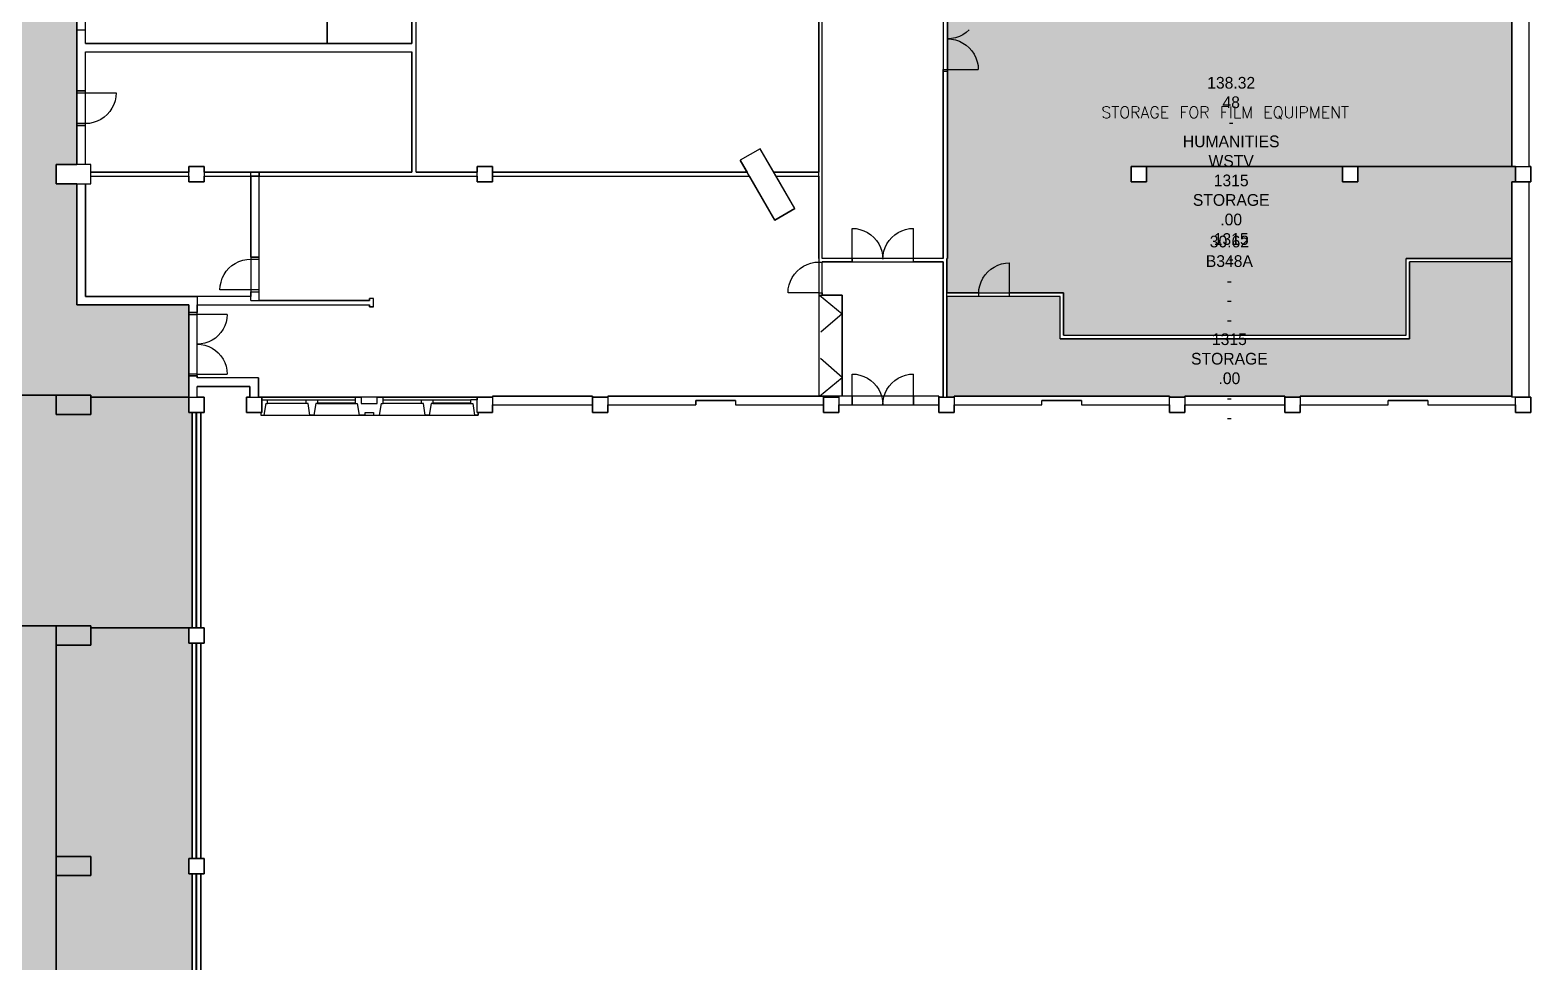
# Model space of a CAD drawing. Extents: x 301721 to 487446, y -38404 to 51035.
# Drawn here: x 411343 to 450371, y 1869 to 26115 of the extents above; entities that cross this region are included whole.
import ezdxf

# ---------------------------------------------------------------- set-up
doc = ezdxf.new("R2010")
doc.units = 0
doc.header["$MEASUREMENT"] = 0
for name, color, linetype in [('DR', 8, 'CONTINUOUS'), ('GROS$', 1, 'CONTINUOUS'), ('HL-TMP', 7, 'CONTINUOUS'), ('RM', 4, 'CONTINUOUS'), ('RM$', 5, 'CONTINUOUS'), ('RM$TXT', 5, 'CONTINUOUS'), ('TEXT', 7, 'CONTINUOUS'), ('WA_EXT', 7, 'CONTINUOUS'), ('WN', 4, 'CONTINUOUS')]:
    doc.layers.add(name, color=color, linetype=linetype)
doc.styles.add('ROMAN_SIMPLEX', font='txt.shx')

msp = doc.modelspace()

# ---------------------------------------------------------------- hatches: boundary and pattern name
at = {"layer": 'HL-TMP', "linetype": 'Continuous', "true_color": 0xcc3446}
msp.add_hatch(color=242, dxfattribs=at).paths.add_polyline_path([(397291, 34410), (397291, 38665), (393703, 38665), (393703, 38415), (393703, 38165), (391871, 38165), (391871, 38415), (391871, 38665), (391471, 38665), (391471, 39065), (391571, 39065), (391571, 40765), (340771, 40765), (340771, 39065), (340871, 39065), (340871, 38665), (340471, 38665), (340471, 38415), (340471, 38165), (338640, 38165), (338640, 38415), (338640, 38665), (333371, 38665), (332971, 38665), (332971, 39065), (333071, 39065), (333071, 40765), (331021, 40765), (331021, 40615), (331921, 40615), (331921, 40115), (331021, 40115), (331021, 39115), (331921, 39115), (331921, 38615), (331021, 38615), (331021, 35790), (331021, 34665), (331921, 34665), (331921, 34065), (326921, 34065), (326921, 34445), (324246, 34445), (319971, 34445), (319971, 34065), (319371, 34065), (319371, 34445), (318942, 34445), (316871, 34445), (316871, 10615), (317696, 10615), (317696, 10395), (318596, 10395), (318596, 10615), (319421, 10615), (320321, 10615), (324287, 10615), (331021, 10615), (331921, 10615), (331921, 10565), (332971, 10565), (333371, 10565), (337671, 10565), (340471, 10565), (340871, 10565), (340871, 10165), (340691, 10165), (340691, 7565), (340871, 7565), (340871, 7165), (340691, 7165), (340691, 5885), (341971, 5885), (341971, 6065), (342771, 6065), (342771, 5616), (342882, 5623), (342991, 5645), (343096, 5680), (343196, 5729), (343289, 5791), (343372, 5864), (343445, 5948), (343507, 6040), (343556, 6140), (343592, 6245), (343614, 6354), (343621, 6473), (343621, 6765), (343471, 6765), (343471, 7565), (343621, 7565), (343621, 9457), (343614, 9576), (343592, 9685), (343556, 9790), (343507, 9890), (343445, 9982), (343372, 10066), (343289, 10139), (343196, 10201), (343096, 10250), (342999, 10283), (342771, 10313), (342771, 10565), (343056, 10528), (343192, 10481), (343321, 10418), (343441, 10338), (343549, 10243), (343644, 10135), (343724, 10015), (343788, 9886), (343834, 9750), (343862, 9609), (343871, 9465), (343871, 6465), (343862, 6322), (343834, 6180), (343788, 6044), (343724, 5915), (343644, 5795), (343549, 5687), (343441, 5592), (343321, 5512), (343192, 5449), (343056, 5403), (342915, 5375), (342771, 5365), (342771, 3065), (342771, 2665), (342771, 65), (342771, -1835), (342771, -2935), (342771, -4835), (342771, -5335), (342771, -5385), (342771, -6885), (342771, -6935), (342771, -7435), (342771, -7835), (342771, -10435), (342771, -10835), (342771, -11535), (343471, -11535), (343871, -11535), (343871, -12335), (343871, -12857), (343871, -13607), (343871, -14357), (343871, -14407), (343871, -14878), (343887, -14878), (343887, -14935), (344114, -14935), (344114, -14885), (349214, -14885), (349471, -14935), (349471, -12335), (349471, -11235), (349471, -10885), (349471, -10135), (349471, -10135), (349471, -10135), (349471, -10135), (349471, -9385), (349471, -9335), (349471, -7239), (349471, -6489), (349471, -5739), (349471, -5689), (349471, -5495), (349471, 725), (349871, 725), (350466, 725), (351216, 725), (351216, 725), (351216, 725), (351216, 725), (351966, 725), (352016, 725), (352561, 725), (352781, 725), (353376, 725), (354126, 725), (354876, 725), (354926, 725), (355471, 725), (355871, 725), (356466, 725), (357216, 725), (357407, 725), (357902, 725), (357966, 725), (358016, 725), (358561, 725), (358781, 725), (358831, 725), (358831, 615), (359631, 615), (359631, 725), (359681, 725), (361041, 725), (361091, 725), (361091, 615), (361891, 615), (361891, 725), (361941, 725), (364781, 725), (364831, 725), (365321, 725), (365371, 725), (366971, 725), (367021, 725), (367511, 725), (367561, 725), (368471, 725), (368471, 505), (369491, 505), (369491, 725), (370401, 725), (370451, 725), (370451, 615), (371251, 615), (371251, 725), (371301, 725), (372661, 725), (372711, 725), (372711, 615), (373511, 615), (373511, 725), (373561, 725), (373781, 725), (374326, 725), (374376, 725), (374376, 505), (375876, 505), (375876, 725), (375926, 725), (376471, 725), (376871, 725), (377416, 725), (377466, 725), (377466, 505), (378966, 505), (378966, 725), (379016, 725), (379561, 725), (379781, 725), (380676, 725), (380676, 615), (380726, 615), (380726, 505), (381526, 505), (381526, 615), (381576, 725), (382471, 725), (382871, 725), (382871, -5495), (382871, -7330), (382871, -7775), (382401, -7775), (380901, -7775), (379781, -7775), (379671, -7775), (379671, -7825), (379561, -7825), (379561, -8625), (379671, -8625), (379781, -8675), (379781, -8995), (379781, -9105), (379831, -9105), (379831, -9225), (380631, -9225), (380631, -9215), (380631, -9105), (380681, -8995), (382871, -8995), (382871, -11235), (382871, -12335), (382871, -14935), (382887, -14935), (383114, -14935), (383114, -14885), (388214, -14885), (388471, -14935), (388871, -14935), (388871, -15025), (390281, -15025), (390281, -16435), (390371, -16435), (390371, -16525), (392971, -16525), (392971, -16435), (393371, -16435), (393371, -16525), (395971, -16525), (395971, -16435), (396371, -16435), (396371, -16525), (398971, -16525), (398971, -16435), (399371, -16435), (399371, -16525), (401971, -16525), (401971, -16435), (402371, -16435), (402371, -16525), (404971, -16525), (404971, -16435), (405371, -16435), (405371, -16525), (407971, -16525), (407971, -16435), (408371, -16435), (408371, -16525), (410971, -16525), (410971, -16435), (411371, -16435), (411371, -16525), (413971, -16525), (413971, -16435), (414061, -16435), (414061, -15025), (415471, -15025), (415471, -14935), (415561, -14935), (415561, -12335), (415471, -12335), (415471, -11935), (415561, -4835), (415471, -4835), (415471, -4435), (415561, -4435), (415561, -1835), (415471, -1835), (415471, -1435), (415561, -1435), (415561, 4165), (415471, 4165), (415471, 4565), (415561, 4565), (415561, 10165), (415471, 10165), (415471, 10565), (415561, 10565), (415561, 16165), (415471, 16165), (415471, 16565), (415471, 16840), (415471, 18965), (412561, 18965), (412561, 22115), (412021, 22115), (412021, 22615), (412561, 22615), (412561, 23123), (412561, 28115), (412021, 28115), (412021, 28615), (412511, 28615), (412511, 30565), (412511, 34165), (412321, 34165), (405421, 34165), (400751, 34165), (400751, 28615), (401321, 28615), (401321, 28115), (400421, 28115), (400421, 28310), (396196, 28310), (396146, 28310), (396146, 28420), (395396, 28420), (394646, 28420), (394646, 28310), (394596, 28310), (390371, 28310), (390371, 28165), (389571, 28165), (389571, 28565), (390007, 28565), (390007, 31837), (391471, 31837), (391471, 32182), (391616, 32182), (391616, 34165), (391471, 34165), (391471, 34565), (391871, 34565), (391871, 34275), (394932, 34275), (395121, 34275), (395121, 34565), (395721, 34565), (395721, 34275), (397291, 34275), (397291, 34431)], flags=16)
at = {"layer": 'HL-TMP', "linetype": 'Continuous', "true_color": 0xff6633}
h = msp.add_hatch(color=30, dxfattribs=at)
h.paths.add_polyline_path([(449876, 22165), (449971, 22165), (449971, 22565), (445871, 22565), (445871, 22165), (445471, 22165), (445471, 22565), (440371, 22565), (440371, 22165), (439971, 22165), (439971, 22565), (449876, 22565), (449876, 26555), (449451, 26555), (449451, 28345), (446676, 28345), (446676, 28165), (446276, 28165), (446276, 28345), (440571, 28345), (440571, 28242), (439876, 27039), (439435, 26784), (439135, 27303), (439436, 27477), (439937, 28345), (435201, 28345), (435201, 25034), (435201, 20175), (435181, 20175), (435181, 19275), (438216, 19275), (438216, 18175), (447126, 18175), (447126, 20175), (449876, 20175)], flags=0)
h.paths.add_polyline_path([(319421, 7215), (319421, 10115), (319421, 10395), (316871, 10395), (316871, 4615), (319421, 4615)], flags=0)
h.paths.add_polyline_path([(316761, -3335), (316471, -3335), (316471, -2935), (316761, -2935), (316761, 1165), (316471, 1165), (316471, 1565), (315371, 1565), (315371, 1165), (314971, 1165), (314971, 1565), (316761, 1565), (316761, 5665), (316471, 5665), (316471, 6065), (316761, 6065), (316761, 6965), (309371, 6965), (309371, -6225), (312921, -6225), (316471, -6225), (316471, -5935), (316761, -5935), (316761, -4435), (315371, -4435), (315371, -4835), (314971, -4835), (314971, -4435), (316761, -4435)], flags=0)
h.paths.add_polyline_path([(446272, 37002), (446272, 35920), (450031, 35920), (450031, 36956), (450041, 36956), (450041, 36997), (449971, 36997), (449971, 37002), (446773, 37002), (446428, 36801), (446330, 36969)], flags=0)
h.paths.add_polyline_path([(449876, 20085), (449102, 20085), (447216, 20085), (447216, 18085), (438126, 18085), (438126, 19185), (436810, 19185), (436010, 19185), (435181, 19185), (435181, 16565), (435371, 16565), (435371, 16585), (440971, 16585), (440971, 16565), (441371, 16565), (441371, 16585), (443971, 16585), (443971, 16565), (444371, 16565), (444371, 16585), (449876, 16585)], flags=0)

# ---------------------------------------------------------------- linework, layer by layer
at = {"layer": 'DR'}
for p, q in [((435306, 25891), (435201, 25884)), ((435201, 25884), (435306, 25877)), ((435408, 25911), (435306, 25891)), ((435306, 25877), (435408, 25857)), ((435508, 25945), (435408, 25911)), ((435408, 25857), (435508, 25823)), ((435601, 25991), (435508, 25945)), ((435508, 25823), (435601, 25777)), ((435688, 26049), (435601, 25991)), ((435601, 25777), (435688, 25719)), ((435767, 26118), (435688, 26049)), ((435688, 25719), (435767, 25650)), ((435767, 25650), (435836, 25571)), ((435836, 25571), (435894, 25484)), ((435894, 25484), (435940, 25390)), ((435940, 25390), (435974, 25291)), ((435201, 25084), (436001, 25084)), ((435974, 25291), (435995, 25188)), ((435995, 25188), (436001, 25084)), ((412781, 24480), (413581, 24480)), ((413554, 24273), (413520, 24174)), ((413575, 24376), (413554, 24273)), ((413581, 24480), (413575, 24376)), ((413268, 23845), (413181, 23787)), ((413347, 23914), (413268, 23845)), ((413416, 23993), (413347, 23914)), ((413474, 24080), (413416, 23993)), ((413520, 24174), (413474, 24080)), ((412886, 23687), (412781, 23680)), ((412988, 23707), (412886, 23687)), ((413088, 23741), (412988, 23707)), ((413181, 23787), (413088, 23741)), ((432717, 20155), (432717, 20955)), ((432717, 20955), (432822, 20948)), ((432821, 20948), (432924, 20928)), ((432924, 20928), (433023, 20894)), ((433023, 20894), (433117, 20848)), ((433117, 20848), (433204, 20790)), ((433204, 20790), (433283, 20721)), ((433283, 20721), (433352, 20642)), ((433682, 20642), (433751, 20721)), ((433751, 20721), (433830, 20790)), ((433830, 20790), (433917, 20848)), ((433917, 20848), (434011, 20894)), ((434011, 20894), (434110, 20928)), ((434110, 20928), (434213, 20948)), ((434213, 20948), (434317, 20955)), ((434317, 20155), (434317, 20955)), ((433352, 20642), (433410, 20555)), ((433410, 20555), (433456, 20461)), ((433456, 20461), (433490, 20362)), ((433490, 20362), (433510, 20260)), ((433524, 20260), (433544, 20362)), ((433544, 20362), (433578, 20461)), ((433578, 20461), (433624, 20555)), ((433624, 20555), (433682, 20642)), ((416447, 19839), (416516, 19917)), ((416516, 19917), (416594, 19986)), ((416594, 19986), (416681, 20044)), ((416681, 20044), (416775, 20091)), ((416775, 20091), (416874, 20124)), ((416874, 20124), (416977, 20145)), ((416977, 20145), (417081, 20152)), ((433510, 20260), (433517, 20155)), ((433517, 20155), (433524, 20260)), ((436323, 19890), (436410, 19948)), ((436410, 19948), (436504, 19994)), ((436504, 19994), (436603, 20028)), ((436603, 20028), (436706, 20048)), ((436706, 20048), (436810, 20055)), ((436810, 19255), (436810, 20055)), ((416288, 19456), (416309, 19559)), ((416309, 19559), (416342, 19658)), ((416342, 19658), (416389, 19752)), ((416389, 19752), (416447, 19839)), ((436038, 19462), (436071, 19561)), ((436071, 19561), (436118, 19655)), ((436118, 19655), (436176, 19742)), ((436176, 19742), (436245, 19821)), ((436245, 19821), (436323, 19890)), ((416281, 19352), (416288, 19456)), ((417081, 19352), (416281, 19352)), ((431853, 19279), (431053, 19279)), ((431853, 19279), (431943, 19279)), ((431853, 19279), (431853, 19219)), ((431943, 19279), (431943, 19219)), ((436010, 19255), (436017, 19360)), ((436017, 19360), (436038, 19462)), ((416466, 18715), (415691, 18715)), ((416407, 18419), (416363, 18328)), ((416440, 18515), (416407, 18419)), ((416460, 18614), (416440, 18515)), ((416466, 18715), (416460, 18614)), ((415892, 17967), (415793, 17947)), ((415988, 17999), (415892, 17967)), ((416079, 18044), (415988, 17999)), ((416163, 18100), (416079, 18044)), ((416239, 18167), (416163, 18100)), ((416306, 18243), (416239, 18167)), ((416363, 18328), (416306, 18243)), ((415793, 17947), (415691, 17940)), ((415691, 17940), (415793, 17933)), ((415793, 17933), (415892, 17914)), ((415892, 17914), (415988, 17881)), ((415988, 17881), (416079, 17836)), ((416079, 17836), (416163, 17780)), ((416163, 17780), (416239, 17713)), ((416239, 17713), (416306, 17637)), ((416306, 17637), (416363, 17553)), ((416363, 17553), (416407, 17462)), ((416407, 17462), (416440, 17366)), ((416440, 17366), (416460, 17266)), ((416460, 17266), (416466, 17165)), ((415691, 17165), (416466, 17165)), ((432717, 16365), (432717, 17165)), ((432717, 17165), (432822, 17158)), ((432821, 17158), (432924, 17138)), ((432924, 17138), (433023, 17104)), ((433023, 17104), (433117, 17058)), ((433117, 17058), (433204, 17000)), ((433204, 17000), (433283, 16931)), ((433283, 16931), (433352, 16852)), ((433352, 16852), (433410, 16765)), ((433624, 16765), (433682, 16852)), ((433682, 16852), (433751, 16931)), ((433751, 16931), (433830, 17000)), ((433830, 17000), (433917, 17058)), ((433917, 17058), (434011, 17104)), ((434011, 17104), (434110, 17138)), ((434110, 17138), (434213, 17158)), ((434213, 17158), (434317, 17165)), ((434317, 16365), (434317, 17165)), ((433410, 16765), (433456, 16671)), ((433456, 16671), (433490, 16572)), ((433490, 16572), (433510, 16470)), ((433510, 16470), (433517, 16365)), ((433517, 16365), (433524, 16470)), ((433524, 16470), (433544, 16572)), ((433544, 16572), (433578, 16671)), ((433578, 16671), (433624, 16765))]:
    msp.add_line(p, q, dxfattribs=at)
at = {"layer": 'DR', "linetype": 'Continuous'}
for p, q in [((431287, 19844), (431366, 19913)), ((431366, 19913), (431453, 19972)), ((431453, 19972), (431547, 20018)), ((431547, 20018), (431646, 20051)), ((431646, 20051), (431748, 20072)), ((431748, 20072), (431853, 20079)), ((431080, 19486), (431114, 19585)), ((431114, 19585), (431160, 19679)), ((431160, 19679), (431218, 19766)), ((431218, 19766), (431287, 19844)), ((431053, 19279), (431059, 19383)), ((431059, 19383), (431080, 19486))]:
    msp.add_line(p, q, dxfattribs=at)
at = {"layer": 'DR'}
for points in [[(435091, 25034), (435091, 25084), (435201, 25084), (435201, 25034), (435091, 25034)], [(412561, 24530), (412561, 24480), (412781, 24480), (412781, 24530), (412561, 24530)], [(412561, 23680), (412561, 23630), (412781, 23630), (412781, 23680), (412561, 23680)], [(417301, 20152), (417301, 20202), (417081, 20202), (417081, 20152), (417301, 20152)], [(417301, 19302), (417301, 19352), (417081, 19352), (417081, 19302), (417301, 19302)], [(415691, 18715), (415691, 18765), (415471, 18765), (415471, 18715), (415691, 18715)], [(415691, 17115), (415691, 17165), (415471, 17165), (415471, 17115), (415691, 17115)]]:
    msp.add_lwpolyline(points, dxfattribs=at)
at = {"layer": 'GROS$', "linetype": 'Continuous', "flags": 128}
for points in [[(412561, 28115), (412561, 23630), (412781, 23630), (412781, 25545), (421271, 25545), (421271, 22420), (415871, 22420), (415871, 22565), (415471, 22565), (415471, 22420), (412921, 22420), (412921, 22615), (412781, 22615), (412781, 23630), (412561, 23630), (412561, 22615), (412021, 22615), (412021, 22115), (412561, 22115), (412561, 18965), (415471, 18965), (415471, 18715), (415691, 18715), (415691, 18965), (420166, 18965), (420166, 18909), (420276, 18909), (420276, 19129), (420166, 19129), (420166, 19075), (417301, 19075), (417301, 22310), (417081, 22310), (417081, 19302), (417081, 19185), (415691, 19185), (412781, 19185), (412781, 22115), (412921, 22115), (412921, 22310), (415471, 22310), (415471, 22165), (415871, 22165), (415871, 22310), (417081, 22310), (417301, 22310), (422971, 22310), (422971, 22165), (423371, 22165), (423371, 22310), (430053, 22310), (430712, 21169), (431231, 21469), (430746, 22310), (431853, 22310), (431853, 16585), (426371, 16585), (426371, 16565), (425971, 16565), (425971, 16585), (423371, 16585), (423371, 16565), (417281, 16565), (417281, 17065), (415691, 17065), (415691, 18715), (415471, 18715), (415471, 16565), (412921, 16565), (412921, 16615), (401321, 16615)], [(419071, 27235), (419071, 25765), (412781, 25765), (412781, 28115)], [(421271, 28345), (421271, 25765), (419071, 25765), (419071, 27635)], [(431853, 28345), (431853, 22420), (430682, 22420), (430331, 23028), (429812, 22728), (429989, 22420), (423371, 22420), (423371, 22565), (422971, 22565), (422971, 22420), (421381, 22420), (421381, 27235)], [(449876, 26555), (449876, 22565), (439971, 22565), (439971, 22165), (440371, 22165), (440371, 22565), (445471, 22565), (445471, 22165), (445871, 22165), (445871, 22565), (449971, 22565), (449971, 22165), (449876, 22165), (449876, 16585), (444371, 16585), (444371, 16565), (443971, 16565), (443971, 16585), (441371, 16585), (441371, 16565), (440971, 16565), (440971, 16585), (435371, 16585), (435371, 16565), (435181, 16565), (435181, 20175), (435201, 20175), (435201, 25034), (435201, 28345)], [(415781, -1435), (415781, 4165), (415871, 4165), (415871, 4565), (415781, 4565), (415781, 10165), (415871, 10165), (415871, 10565), (415781, 10565), (415781, 16165), (415871, 16165), (415871, 16565), (415691, 16565), (415691, 16845), (417061, 16845), (417061, 16565), (416971, 16565), (416971, 16165), (417348, 16165), (417348, 16095), (422995, 16095), (422995, 16165), (423371, 16165), (423371, 16365), (425971, 16365), (425971, 16165), (426371, 16165), (426371, 16365), (428656, 16365), (428656, 16475), (429686, 16475), (429686, 16365), (431971, 16365), (431971, 16165), (432371, 16165), (432371, 16365), (432717, 16365), (434971, 16365), (434971, 16165), (435371, 16165), (435371, 16365), (437656, 16365), (437656, 16475), (438686, 16475), (438686, 16365), (440971, 16365), (440971, 16165), (441371, 16165), (441371, 16365), (443971, 16365), (443971, 16165), (444371, 16165), (444371, 16365), (446656, 16365), (446656, 16475), (447686, 16475), (447686, 16365), (449971, 16365), (449971, 16165), (450371, 16165), (450371, 16565), (450326, 16565), (450326, 22165), (450371, 22165), (450371, 22565), (450326, 22565), (450326, 26775)], [(435091, 26755), (435091, 20175), (432717, 20175), (432717, 20085), (435091, 20085), (435091, 16565), (434971, 16565), (434971, 16585), (432462, 16585), (432462, 19219), (431943, 19219), (431943, 20085), (432717, 20085), (432717, 20175), (431943, 20175), (431943, 26755)], [(401321, 16615), (412021, 16615), (412021, 16115), (412921, 16115), (412921, 16565), (415471, 16565), (415471, 16165), (415561, 16165), (415561, 10565), (412921, 10565), (412921, 10615), (412021, 10615), (400421, 10615)], [(400421, -1385), (400421, 4115), (401321, 4115), (401321, 4615), (400421, 4615), (400421, 4499), (399089, 4499), (399371, 4782), (399371, 5182), (398971, 5182), (398971, 7165), (399371, 7165), (399371, 7565), (398971, 7565), (398971, 10165), (399371, 10165), (399371, 10365), (400421, 10365), (400421, 10115), (401321, 10115), (401321, 10615), (412021, 10615), (412021, -4885)], [(412021, -1385), (412021, 4115), (412921, 4115), (412921, 4615), (412021, 4615), (412021, 10115), (412921, 10115), (412921, 10565), (415471, 10565), (415471, 10165), (415561, 10165), (415561, 4565), (415471, 4565), (415471, 4165), (415561, 4165), (415561, -1435)]]:
    msp.add_lwpolyline(points, dxfattribs=at)
at = {"layer": 'RM', "linetype": 'Continuous', "flags": 128}
for points in [[(412021, 16615), (412921, 16615), (412921, 16115), (412021, 16115)], [(412021, 10615), (412921, 10615), (412921, 10115), (412021, 10115)], [(412021, 4615), (412921, 4615), (412921, 4115), (412021, 4115)]]:
    msp.add_lwpolyline(points, close=True, dxfattribs=at)
at = {"layer": 'RM$', "linetype": 'Continuous', "flags": 128}
for points in [[(415561, -1435), (415561, 4165), (415471, 4165), (415471, 4565), (415561, 4565), (415561, 10165), (415471, 10165), (415471, 10565), (415561, 10565), (415561, 16165), (415471, 16165), (415471, 16565), (415471, 16840), (415471, 18965), (412561, 18965), (412561, 22115), (412021, 22115), (412021, 22615), (412561, 22615), (412561, 23123), (412561, 28115)], [(435201, 28345), (435201, 25034), (435201, 20175), (435181, 20175), (435181, 19275), (438216, 19275), (438216, 18175), (447126, 18175), (447126, 20175), (449876, 20175), (449876, 22165), (449971, 22165), (449971, 22565), (445871, 22565), (445871, 22165), (445471, 22165), (445471, 22565), (440371, 22565), (440371, 22165), (439971, 22165), (439971, 22565), (449876, 22565), (449876, 26555)]]:
    msp.add_lwpolyline(points, dxfattribs=at)
msp.add_lwpolyline([(449876, 20085), (449102, 20085), (447216, 20085), (447216, 18085), (438126, 18085), (438126, 19185), (436810, 19185), (436010, 19185), (435181, 19185), (435181, 16565), (435371, 16565), (435371, 16585), (440971, 16585), (440971, 16565), (441371, 16565), (441371, 16585), (443971, 16585), (443971, 16565), (444371, 16565), (444371, 16585), (449876, 16585)], close=True, dxfattribs=at)
at = {"layer": 'WA_EXT'}
for p, q in [((421271, 25765), (421271, 27235)), ((421381, 22420), (421381, 27235)), ((431853, 20175), (431853, 27145)), ((431943, 20175), (431943, 26755)), ((449876, 22565), (449876, 26555)), ((450326, 22565), (450326, 26775)), ((412781, 26115), (412561, 26115)), ((412561, 24530), (412561, 26115)), ((412781, 25765), (412781, 26115)), ((412781, 25765), (421271, 25765)), ((412781, 25545), (421271, 25545)), ((412781, 24530), (412781, 25545)), ((421271, 22420), (421271, 25545)), ((435091, 20175), (435091, 25084)), ((435201, 25034), (435091, 25034)), ((435201, 20175), (435201, 25084)), ((412561, 24530), (412781, 24530)), ((412781, 23630), (412561, 23630)), ((412561, 22615), (412561, 23630)), ((412781, 22615), (412781, 23630)), ((430331, 23028), (429812, 22728)), ((431231, 21469), (430331, 23028)), ((430712, 21169), (429812, 22728)), ((412921, 22420), (415471, 22420)), ((412921, 22310), (415471, 22310)), ((415871, 22420), (417081, 22420)), ((415871, 22310), (417081, 22310)), ((417081, 20202), (417081, 22420)), ((417081, 22420), (417301, 22420)), ((417301, 20202), (417301, 22420)), ((417301, 22420), (417301, 22310)), ((417301, 22420), (421271, 22420)), ((417301, 22310), (421381, 22310)), ((421381, 22420), (422971, 22420)), ((421381, 22310), (422971, 22310)), ((422971, 22310), (422971, 22420)), ((423371, 22310), (423371, 22420)), ((423371, 22420), (429989, 22420)), ((423371, 22310), (430053, 22310)), ((430053, 22310), (429989, 22420)), ((430746, 22310), (430682, 22420)), ((430682, 22420), (431853, 22420)), ((430746, 22310), (431853, 22310)), ((431853, 22310), (431853, 22420)), ((449876, 22565), (450326, 22565)), ((412561, 22115), (412561, 18965)), ((412781, 22115), (412781, 19185)), ((449876, 16565), (449876, 22165)), ((449876, 22165), (450326, 22165)), ((450326, 16565), (450326, 22165)), ((431231, 21469), (430712, 21169)), ((417081, 20202), (417301, 20202)), ((431853, 20175), (431853, 20079)), ((431853, 20079), (431943, 20079)), ((432717, 20175), (431943, 20175)), ((432717, 20085), (431943, 20085)), ((431943, 20085), (431943, 20079)), ((432717, 20085), (432717, 20175)), ((434317, 20085), (434317, 20175)), ((435091, 20175), (434317, 20175)), ((435091, 20085), (434317, 20085)), ((435091, 16565), (435091, 20085)), ((435181, 16565), (435181, 20175)), ((449102, 20175), (447126, 20175)), ((447126, 18175), (447126, 20175)), ((449102, 20085), (447216, 20085)), ((447216, 18085), (447216, 20085)), ((449876, 20175), (449102, 20175)), ((449876, 20085), (449102, 20085)), ((412781, 19185), (415691, 19185)), ((415691, 19185), (415691, 18765)), ((417081, 19075), (417081, 19302)), ((417081, 19302), (417301, 19302)), ((417301, 19075), (417301, 19302)), ((420166, 19075), (420166, 19129)), ((420276, 19129), (420166, 19129)), ((420276, 18909), (420276, 19129)), ((431853, 19219), (431943, 19219)), ((431853, 19219), (431853, 16585)), ((431873, 19219), (432462, 18729)), ((436010, 19275), (435181, 19275)), ((436010, 19185), (435181, 19185)), ((436010, 19185), (436010, 19275)), ((436810, 19185), (436810, 19275)), ((438216, 19275), (436810, 19275)), ((438126, 19185), (436810, 19185)), ((438126, 18085), (438126, 19185)), ((438216, 18175), (438216, 19275)), ((412561, 18965), (415471, 18965)), ((415471, 18765), (415471, 18965)), ((415691, 18765), (415471, 18765)), ((415691, 18965), (420166, 18965)), ((417081, 19075), (417301, 19075)), ((417301, 19075), (420166, 19075)), ((420166, 18909), (420166, 18965)), ((420276, 18909), (420166, 18909)), ((432462, 18729), (431908, 18251)), ((438126, 18085), (447216, 18085)), ((438216, 18175), (447126, 18175)), ((432462, 17075), (431901, 17566)), ((415471, 16565), (415471, 17115)), ((415691, 17115), (415471, 17115)), ((415691, 17115), (415691, 17065)), ((417281, 17065), (415691, 17065)), ((415691, 16565), (415691, 16845)), ((417061, 16845), (415691, 16845)), ((417061, 16565), (417061, 16845)), ((417281, 17065), (417281, 16565)), ((431873, 16585), (432462, 17075)), ((423371, 16585), (425971, 16585)), ((423371, 16585), (423371, 16365)), ((425971, 16585), (425971, 16365)), ((426371, 16585), (431971, 16585)), ((426371, 16585), (426371, 16365)), ((429686, 16475), (428656, 16475)), ((428656, 16475), (428656, 16365)), ((429686, 16475), (429686, 16365)), ((431971, 16585), (431971, 16365)), ((432371, 16585), (432371, 16365)), ((432717, 16585), (432371, 16585)), ((434971, 16585), (434317, 16585)), ((434971, 16585), (434971, 16365)), ((435091, 16565), (435181, 16565)), ((435371, 16585), (440971, 16585)), ((435371, 16585), (435371, 16365)), ((438686, 16475), (437656, 16475)), ((437656, 16365), (437656, 16475)), ((438686, 16475), (438686, 16365)), ((440971, 16365), (440971, 16585)), ((441371, 16585), (443971, 16585)), ((441371, 16585), (441371, 16365)), ((443971, 16585), (443971, 16365)), ((444371, 16585), (449876, 16585)), ((444371, 16585), (444371, 16365)), ((446656, 16365), (446656, 16475)), ((447686, 16475), (446656, 16475)), ((447686, 16475), (447686, 16365)), ((450326, 16565), (449876, 16565)), ((423371, 16365), (425971, 16365)), ((426371, 16365), (428656, 16365)), ((429686, 16365), (431971, 16365)), ((432371, 16365), (432717, 16365)), ((433517, 16365), (433517, 16365)), ((434317, 16365), (434971, 16365)), ((435371, 16365), (437656, 16365)), ((438686, 16365), (440971, 16365)), ((441371, 16365), (443971, 16365)), ((444371, 16365), (446656, 16365)), ((447686, 16365), (449971, 16365))]:
    msp.add_line(p, q, dxfattribs=at)
at = {"layer": 'WA_EXT', "linetype": 'Continuous'}
for p, q in [((432717, 16585), (432717, 16365)), ((434317, 16585), (434317, 16365))]:
    msp.add_line(p, q, dxfattribs=at)
at = {"layer": 'WA_EXT'}
for points in [[(412921, 22115), (412921, 22615), (412021, 22615), (412021, 22115), (412921, 22115)], [(415871, 22165), (415471, 22165), (415471, 22565), (415871, 22565), (415871, 22165)], [(423371, 22165), (422971, 22165), (422971, 22565), (423371, 22565), (423371, 22165)], [(440371, 22165), (439971, 22165), (439971, 22565), (440371, 22565), (440371, 22165)], [(445871, 22165), (445471, 22165), (445471, 22565), (445871, 22565), (445871, 22165)], [(450371, 22165), (449971, 22165), (449971, 22565), (450371, 22565), (450371, 22165)], [(431853, 19219), (432462, 19219), (432462, 16585), (431853, 16585)], [(412921, 16115), (412921, 16615), (412021, 16615), (412021, 16115), (412921, 16115)], [(415871, 16165), (415471, 16165), (415471, 16565), (415871, 16565), (415871, 16165)], [(417371, 16165), (416971, 16165), (416971, 16565), (417371, 16565), (417371, 16165)], [(423371, 16165), (422971, 16165), (422971, 16565), (423371, 16565), (423371, 16165)], [(426371, 16165), (425971, 16165), (425971, 16565), (426371, 16565), (426371, 16165)], [(432371, 16165), (431971, 16165), (431971, 16565), (432371, 16565), (432371, 16165)], [(435371, 16165), (434971, 16165), (434971, 16565), (435371, 16565), (435371, 16165)], [(441371, 16165), (440971, 16165), (440971, 16565), (441371, 16565), (441371, 16165)], [(444371, 16165), (443971, 16165), (443971, 16565), (444371, 16565), (444371, 16165)], [(450371, 16165), (449971, 16165), (449971, 16565), (450371, 16565), (450371, 16165)], [(412921, 10115), (412921, 10615), (412021, 10615), (412021, 10115), (412921, 10115)], [(415871, 10165), (415471, 10165), (415471, 10565), (415871, 10565), (415871, 10165)], [(412921, 4115), (412921, 4615), (412021, 4615), (412021, 4115), (412921, 4115)], [(415871, 4165), (415471, 4165), (415471, 4565), (415871, 4565), (415871, 4165)]]:
    msp.add_lwpolyline(points, dxfattribs=at)
at = {"layer": 'WN'}
for p, q in [((417371, 16495), (417521, 16495)), ((417471, 16395), (417421, 16095)), ((417471, 16395), (417521, 16395)), ((417521, 16395), (417521, 16495)), ((417521, 16495), (418521, 16495)), ((417521, 16405), (418521, 16405)), ((418521, 16395), (417521, 16395)), ((418821, 16495), (419803, 16495)), ((419803, 16405), (418821, 16405)), ((418821, 16395), (419803, 16395)), ((419803, 16395), (419803, 16565)), ((419803, 16395), (419853, 16395)), ((419853, 16395), (419903, 16095)), ((420471, 16395), (420421, 16095)), ((420471, 16395), (420521, 16395)), ((420521, 16395), (420521, 16565)), ((420521, 16495), (421521, 16495)), ((420521, 16405), (421521, 16405)), ((421521, 16395), (420521, 16395)), ((421821, 16495), (422803, 16495)), ((422803, 16405), (421821, 16405)), ((421821, 16395), (422803, 16395)), ((422803, 16395), (422803, 16495)), ((422971, 16495), (422803, 16495)), ((422803, 16395), (422853, 16395)), ((422853, 16395), (422903, 16095)), ((415661, 10565), (415661, 16165)), ((415681, 10565), (415681, 16165)), ((417348, 16165), (417348, 16095)), ((417348, 16095), (417421, 16095)), ((417421, 16095), (418621, 16095)), ((418721, 16095), (419895, 16095)), ((419995, 16095), (419895, 16095)), ((420053, 16095), (419995, 16095)), ((420053, 16095), (420053, 16165)), ((420271, 16095), (420421, 16095)), ((420421, 16095), (421621, 16095)), ((421721, 16095), (422895, 16095)), ((422995, 16095), (422895, 16095)), ((422995, 16165), (422995, 16095)), ((415661, 4565), (415661, 10165)), ((415681, 4565), (415681, 10165)), ((415661, -1435), (415661, 4165)), ((415681, -1435), (415681, 4165))]:
    msp.add_line(p, q, dxfattribs=at)
for points in [[(417348, 16165), (417371, 16165), (417371, 16495)], [(417371, 16495), (417371, 16565), (419953, 16565)], [(418521, 16495), (418821, 16495), (418821, 16395), (418771, 16395), (418721, 16095), (418621, 16095), (418571, 16395), (418521, 16395), (418521, 16495)], [(419953, 16565), (419953, 16395), (420371, 16395), (420371, 16565)], [(420371, 16565), (422971, 16565), (422971, 16495)], [(421521, 16495), (421821, 16495), (421821, 16395), (421771, 16395), (421721, 16095), (421621, 16095), (421571, 16395), (421521, 16395), (421521, 16495)], [(422995, 16165), (422971, 16165), (422971, 16495)], [(415781, 10565), (415561, 10565), (415561, 16165), (415781, 16165), (415781, 10565)], [(420053, 16165), (420271, 16165), (420271, 16095)], [(415781, 4565), (415561, 4565), (415561, 10165), (415781, 10165), (415781, 4565)], [(415781, -1435), (415561, -1435), (415561, 4165), (415781, 4165), (415781, -1435)]]:
    msp.add_lwpolyline(points, dxfattribs=at)

# ---------------------------------------------------------------- texts
at = {"layer": 'RM$TXT', "linetype": 'Continuous', "char_height": 304.8, "attachment_point": 8}
for s, insert in [('138.32^M^J48^M^J-^M^JHUMANITIES^M^JWSTV^M^J1315^M^JSTORAGE^M^J.00^M^J1315^M^J-^M^J', (442576, 20017)), ('30.62^M^JB348A^M^J-^M^J-^M^J-^M^J1315^M^JSTORAGE^M^J.00^M^J-^M^J-^M^J', (442529, 15887))]:
    msp.add_mtext(s, dxfattribs=dict(at, insert=insert))
at = {"layer": 'TEXT', "style": 'ROMAN_SIMPLEX'}
msp.add_text('STORAGE FOR FILM EQUIPMENT', height=300, dxfattribs=at).set_placement((439203, 23821))

doc.saveas('drawing.dxf')
